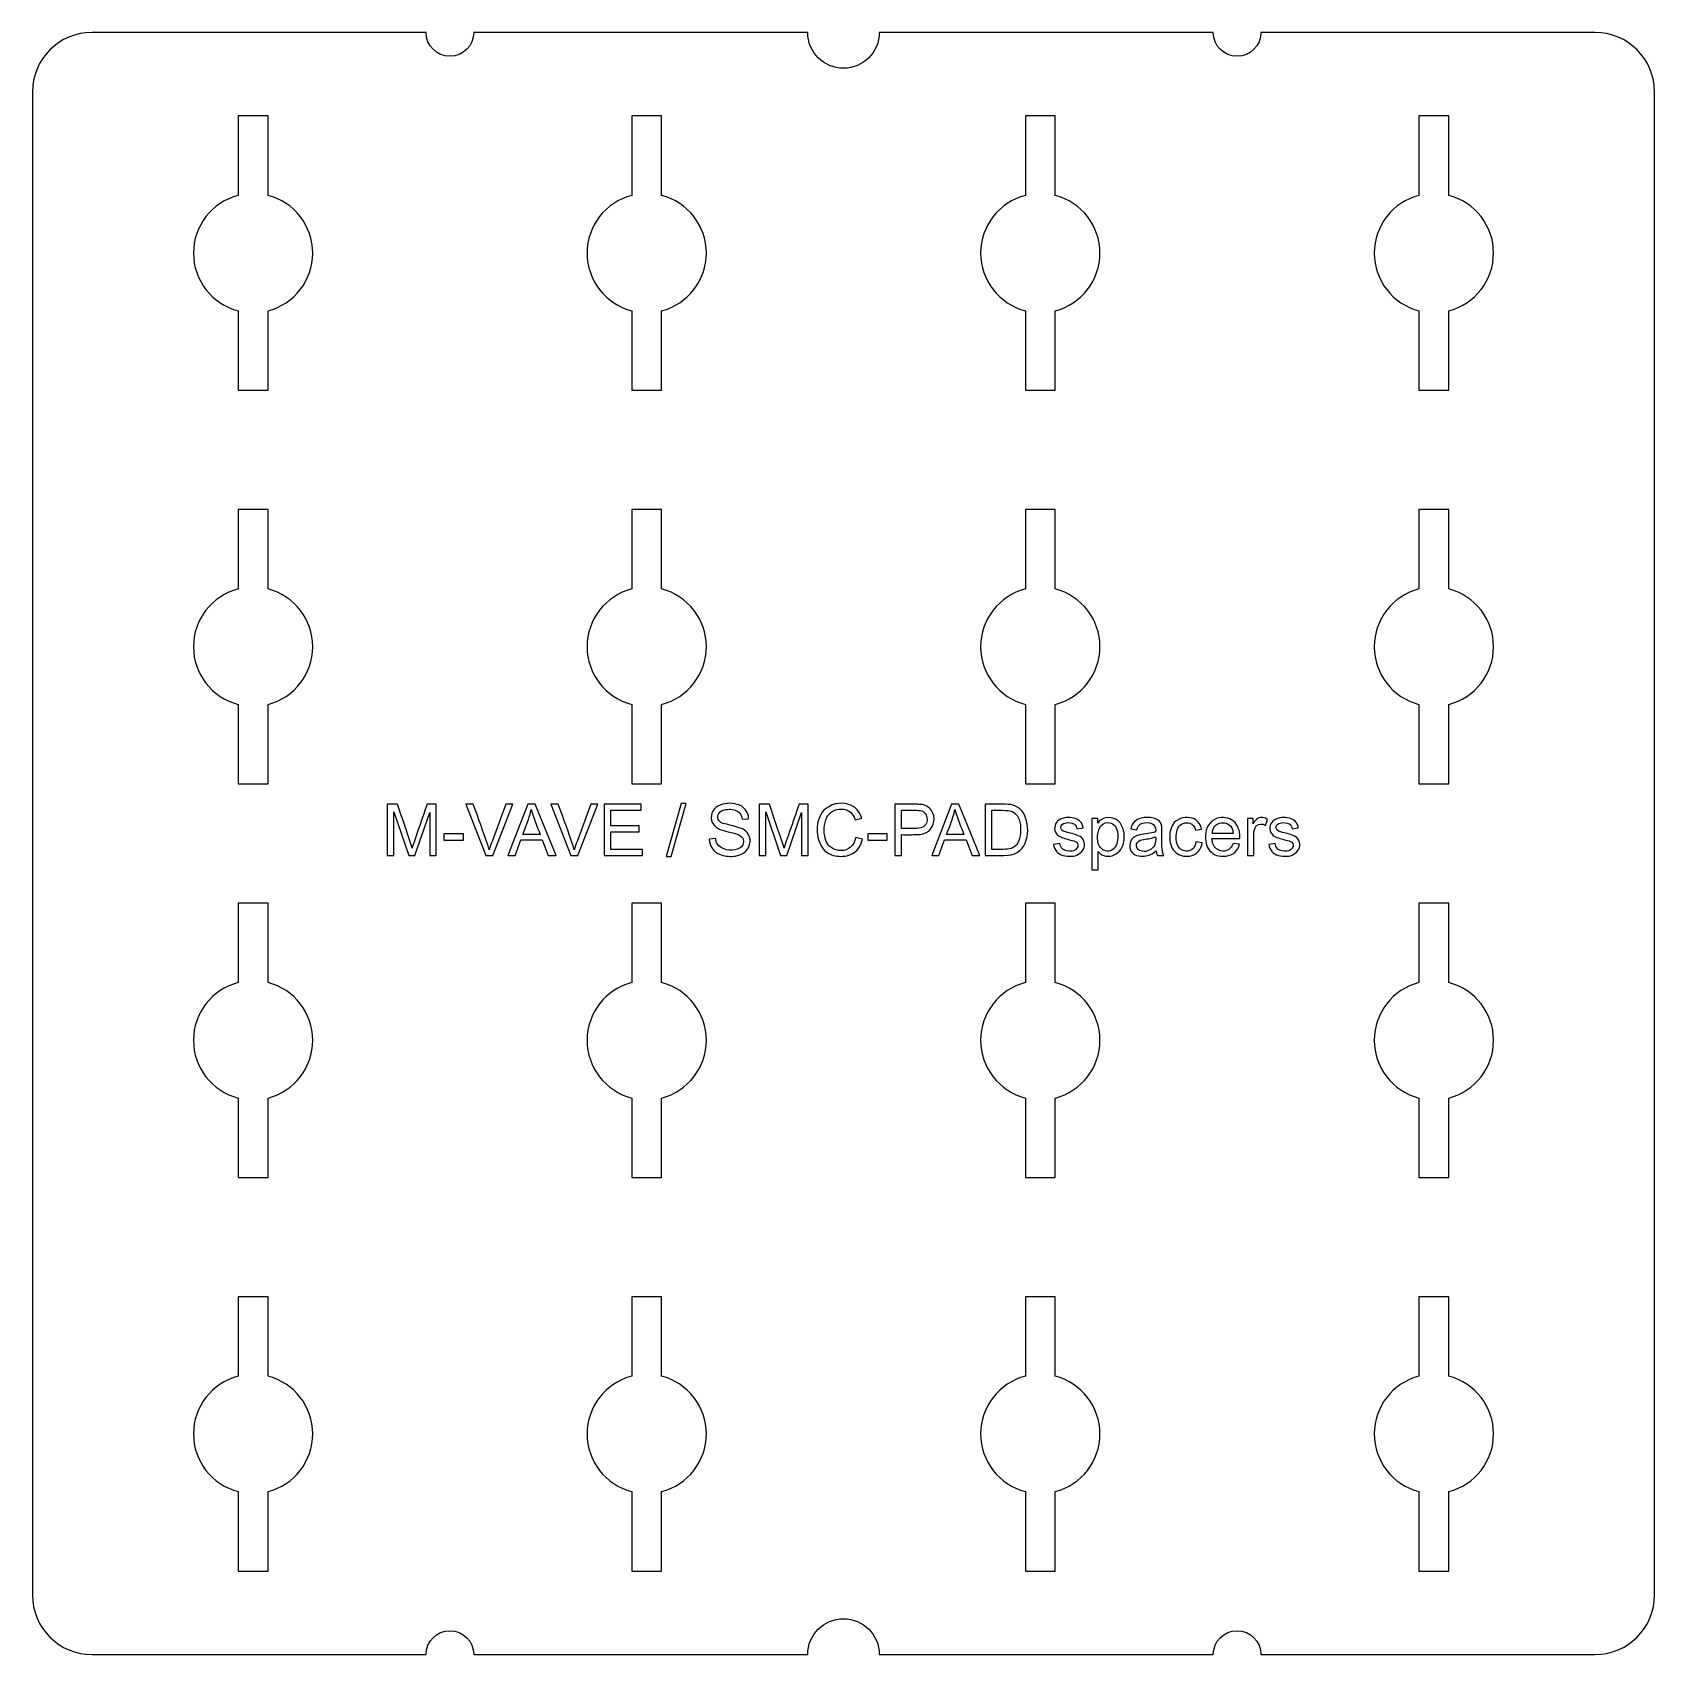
# Model space of a CAD drawing. Header units: millimetres. Extents: x 145 to 281, y 5 to 141.
import ezdxf

# ---------------------------------------------------------------- set-up
doc = ezdxf.new("R2010")
doc.units = ezdxf.units.MM
for name, color, linetype in [('Layer_0', 7, 'CONTINUOUS'), ('Layer_1', 5, 'CONTINUOUS'), ('Layer_2', 1, 'CONTINUOUS')]:
    doc.layers.add(name, color=color, linetype=linetype)

msp = doc.modelspace()

# ---------------------------------------------------------------- linework, layer by layer
at = {"layer": 'Layer_0', "color": 7}
for points in [[(164.75, 117.65878, 0.34199861), (168.5, 122.50001, 0.34199861), (164.75, 127.34124), (164.75, 134), (162.25, 134), (162.25, 127.34124, 0.34199861), (158.5, 122.50001, 0.34199861), (162.25, 117.65878), (162.25, 111.00001), (164.75, 111.00001)], [(197.75, 117.65877, 0.34199861), (201.5, 122.5, 0.34199861), (197.75, 127.34123), (197.75, 134), (195.25, 134), (195.25, 127.34123, 0.34199861), (191.5, 122.5, 0.34199861), (195.25, 117.65877), (195.25, 111), (197.75, 111)], [(230.75, 117.65877, 0.34199861), (234.5, 122.5, 0.34199861), (230.75, 127.34123), (230.75, 134), (228.25, 134), (228.25, 127.34123, 0.34199861), (224.5, 122.5, 0.34199861), (228.25, 117.65877), (228.25, 111), (230.75, 111)], [(263.75, 117.65877, 0.34199866), (267.5, 122.5, 0.34199866), (263.75, 127.34123), (263.75, 134), (261.25, 134), (261.25, 127.34123, 0.34199878), (257.5, 122.5, 0.34199878), (261.25, 117.65877), (261.25, 111), (263.75, 111)], [(164.75, 84.658775, 0.34199882), (168.5, 89.5, 0.34199882), (164.75, 94.341232), (164.75, 101.00001), (162.25, 101.00001), (162.25, 94.341232, 0.34199882), (158.5, 89.5, 0.34199882), (162.25, 84.658775), (162.25, 78), (164.75, 78)], [(197.75, 84.658775, 0.34199882), (201.5, 89.5, 0.34199882), (197.75, 94.341232), (197.75, 101), (195.25, 101), (195.25, 94.341232, 0.34199882), (191.5, 89.5, 0.34199882), (195.25, 84.658775), (195.25, 78), (197.75, 78)], [(230.75, 84.658775, 0.34199894), (234.5, 89.5, 0.34199894), (230.75, 94.341232), (230.75, 101), (228.25, 101), (228.25, 94.341232, 0.34199894), (224.5, 89.5, 0.34199894), (228.25, 84.658775), (228.25, 78), (230.75, 78)], [(263.75, 84.658768, 0.34199906), (267.5, 89.5, 0.34199906), (263.75, 94.341232), (263.75, 101), (261.25, 101), (261.25, 94.341232, 0.34199894), (257.5, 89.5, 0.34199894), (261.25, 84.658768), (261.25, 78), (263.75, 78)], [(164.75, 51.658775, 0.34199883), (168.5, 56.500004, 0.34199883), (164.75, 61.341232), (164.75, 68.000008), (162.25, 68.000008), (162.25, 61.341232, 0.34199883), (158.5, 56.500008, 0.34199872), (162.25, 51.658775), (162.25, 45.000004), (164.75, 45.000004)], [(197.75, 51.658775, 0.34199883), (201.5, 56.500004, 0.34199883), (197.75, 61.341232), (197.75, 68), (195.25, 68), (195.25, 61.341232, 0.34199883), (191.5, 56.500004, 0.34199872), (195.25, 51.658775), (195.25, 45.000004), (197.75, 45.000004)], [(230.75, 51.658772, 0.34199872), (234.5, 56.5, 0.34199872), (230.75, 61.341232), (230.75, 68), (228.25, 68), (228.25, 61.341232, 0.34199872), (224.5, 56.5, 0.3419986), (228.25, 51.658772), (228.25, 45), (230.75, 45)], [(263.75, 51.658772, 0.34199872), (267.5, 56.5, 0.34199877), (263.75, 61.341228), (263.75, 68), (261.25, 68), (261.25, 61.341228, 0.34199872), (257.5, 56.5, 0.3419986), (261.25, 51.658772), (261.25, 45), (263.75, 45)], [(164.75, 18.658777, 0.34199883), (168.5, 23.500004, 0.34199872), (164.75, 28.341234), (164.75, 35.000004), (162.25, 35.000004), (162.25, 28.341234, 0.34199872), (158.5, 23.500004, 0.34199883), (162.25, 18.658777), (162.25, 12.000006), (164.75, 12.000006)], [(197.75, 18.658775, 0.34199883), (201.5, 23.500004, 0.34199872), (197.75, 28.341232), (197.75, 35.000004), (195.25, 35.000004), (195.25, 28.341232, 0.34199872), (191.5, 23.500004, 0.34199883), (195.25, 18.658775), (195.25, 12.000004), (197.75, 12.000004)], [(230.75, 18.658773, 0.34199872), (234.5, 23.500002, 0.3419986), (230.75, 28.341232), (230.75, 35.000004), (228.25, 35.000004), (228.25, 28.341232, 0.3419986), (224.5, 23.500002, 0.34199872), (228.25, 18.658773), (228.25, 12.000002), (230.75, 12.000002)], [(263.75, 18.658772, 0.34199872), (267.5, 23.5, 0.3419986), (263.75, 28.34123), (263.75, 35), (261.25, 35), (261.25, 28.34123, 0.3419986), (257.5, 23.5, 0.34199872), (261.25, 18.658772), (261.25, 12), (263.75, 12)]]:
    msp.add_lwpolyline(points, format="xyb", close=True, dxfattribs=at)
at = {"layer": 'Layer_1', "color": 5}
for points in [[(175.29893, 75.65316), (176.54379, 71.99691), (177.05759, 71.99691), (178.3083, 75.591637), (178.3083, 71.99691), (178.85733, 71.99691), (178.85733, 76.291832), (178.09103, 76.291832, 0.0053968487), (176.87311, 72.745934), (176.83151, 72.615074), (176.74783, 72.879234, 0.0032071457), (175.60721, 76.291832), (174.74991, 76.291832), (174.74991, 71.99691), (175.29893, 71.99691)], [(185.27827, 76.291832), (184.69695, 76.291832), (183.53432, 73.171715, 0.021336492), (183.30237, 72.46859), (183.2001, 72.808434, 0.0079005069), (181.9577, 76.291832), (181.34114, 76.291832), (183.00877, 71.99691), (183.59303, 71.99691)], [(192.40678, 76.291832), (191.82547, 76.291832), (190.66283, 73.171715, 0.021339833), (190.43088, 72.46859), (190.32861, 72.808434, 0.0078957058), (189.08621, 76.291832), (188.46967, 76.291832), (190.13728, 71.99691), (190.72154, 71.99691)], [(203.80565, 71.93441, 0.055255653), (204.22061, 72.018394, 0.37600207), (205.16109, 73.377769, 0.26965554), (204.43835, 74.258629, 0.027908924), (203.03937, 74.649254), (202.92389, 74.68734, -0.204081), (202.55618, 74.920837, -0.2046187), (202.4742, 75.347984, -0.27965471), (203.00218, 75.816734, -0.16045285), (204.05717, 75.74691, -0.26455285), (204.49707, 75.040855), (205.04317, 75.081871, 0.34257871), (204.07968, 76.278648, 0.19035698), (202.46881, 76.137047, 0.38103808), (201.99564, 74.769859, 0.21755159), (202.84755, 74.117027, 0.0098992932), (203.8399, 73.855309), (204.00529, 73.807945, -0.19755654), (204.55727, 73.43734, -0.37648863), (204.34782, 72.644859, -0.31880969), (202.54025, 72.796715, -0.15926183), (202.28336, 73.423668), (201.74608, 73.376793, 0.30011166), (202.60191, 72.09359, 0.11436388)], [(206.48178, 75.65316), (207.72664, 71.99691), (208.24042, 71.99691), (209.49115, 75.591637), (209.49115, 71.99691), (210.04018, 71.99691), (210.04018, 76.291832), (209.27388, 76.291832, 0.0053895611), (208.05595, 72.745934), (208.01436, 72.615074), (207.93068, 72.879234, 0.0032028215), (206.79005, 76.291832), (205.93275, 76.291832), (205.93275, 71.99691), (206.48178, 71.99691)], [(213.14104, 71.946617, 0.27704807), (214.49207, 73.030113), (214.59972, 73.359215), (214.03014, 73.502769), (213.95821, 73.248375, -0.37523543), (212.57733, 72.422691, -0.32620711), (211.47194, 73.435875, -0.17036304), (211.59673, 75.194176, -0.2932375), (212.81465, 75.878746, -0.32448232), (213.88237, 75.200523), (213.96555, 74.982262), (214.52632, 75.114098, 0.26294833), (213.42093, 76.283043, 0.26944137), (211.36282, 75.786461, 0.19565561), (210.79471, 74.176598, 0.16475302), (211.30165, 72.552574, 0.20511737), (212.48582, 71.941246, 0.061964722)], [(217.87332, 73.743004, 0.013333638), (219.19695, 73.748863, 0.15127459), (220.1438, 74.033531, 0.36078586), (220.38797, 75.761559, 0.2393349), (219.45628, 76.268883, 0.025728469), (218.92732, 76.291832), (217.30374, 76.291832), (217.30374, 71.99691), (217.87332, 71.99691)], [(226.79962, 72.014977, 0.33743444), (228.3224, 73.300621, 0.17753543), (228.17316, 75.402184, 0.27829898), (226.80402, 76.276695, 0.017728095), (224.87852, 76.291832), (224.87852, 71.99691), (226.43164, 71.99691)], [(186.11209, 73.760582), (186.58478, 75.020348, 0.03849758), (186.81671, 75.84066), (186.87299, 75.654137, 0.014567476), (187.57126, 73.760582)], [(217.87332, 74.24984), (217.87332, 75.784996, -0.021040412), (219.30118, 75.775719, -0.38864645), (219.99356, 75.161949, -0.32906922), (219.63391, 74.365074, -0.10619491), (218.98604, 74.24984)], [(221.63722, 73.760582, 0.022066611), (222.24301, 75.429039), (222.34184, 75.84066), (222.39861, 75.654137, 0.014550969), (223.09639, 73.760582)], [(225.44809, 72.503746), (225.44809, 75.784996, -0.01136076), (226.58871, 75.779625, -0.33820748), (227.72493, 75.012047, -0.16826502), (227.67453, 73.186852, -0.29695526), (226.74677, 72.523277, -0.026872487)], [(232.12398, 71.93441, 0.26942747), (233.11536, 72.532555, 0.39653918), (232.83252, 73.585777, 0.052021161), (231.77069, 73.93148), (231.53728, 73.998863, -0.35059801), (231.2114, 74.34359, -0.35647338), (231.57495, 74.714684, -0.20932473), (232.36375, 74.610191, -0.19637087), (232.56779, 74.235191), (233.08453, 74.305504, 0.34253732), (232.34859, 75.11898, 0.20521842), (231.05579, 74.961754, 0.35517197), (230.76561, 73.961754, 0.21919332), (231.29164, 73.512535, 0.016723987), (232.31384, 73.216148), (232.42883, 73.174156, -0.40058809), (232.64806, 72.759117, -0.32406039), (232.11273, 72.369469, -0.20591983), (231.3802, 72.527184, -0.19170796), (231.13506, 73.007652), (230.61246, 72.925621, 0.31355155), (231.41005, 71.989586, 0.081450189)], [(234.35873, 72.319176), (234.51239, 72.163902, 0.32714026), (235.86635, 72.130211, 0.2331238), (236.52646, 73.343102, 0.18804918), (236.18881, 74.726402, 0.38167371), (234.59215, 74.993004, 0.078425692), (234.31177, 74.703941), (234.31177, 75.108238), (233.83026, 75.108238), (233.83026, 70.804527), (234.35873, 70.804527)], [(238.21414, 71.932945, 0.16484129), (239.20895, 72.380699), (239.24712, 72.174644), (239.31464, 71.99691), (239.86661, 71.99691), (239.78342, 72.179527, -0.082347552), (239.7012, 72.966637, -0.0029291773), (239.69925, 74.003746), (239.69778, 74.165855, 0.22198599), (239.44138, 74.916832, 0.17581231), (238.49257, 75.178551, 0.18437806), (237.40773, 74.850914, 0.15328135), (237.08624, 74.220543), (237.60297, 74.15023), (237.65141, 74.303062, -0.33183792), (238.24203, 74.733727, -0.20796571), (239.01811, 74.563316, -0.21330142), (239.1649, 73.971519, -0.035859398), (237.8403, 73.731285), (237.75272, 73.710777, 0.28312821), (237.02116, 73.035973, 0.40858326), (237.60689, 71.989098, 0.090728588)], [(242.02061, 71.945641, 0.33881507), (243.07266, 73.069176), (242.55301, 73.136559), (242.51581, 72.9515, -0.2033786), (242.17281, 72.466522, -0.2028599), (241.58463, 72.377769, -0.2964004), (240.96025, 73.014, -0.16170302), (241.0405, 74.295738, -0.36628009), (242.04312, 74.705406, -0.26828793), (242.50897, 74.115074), (243.02277, 74.194176, 0.29102697), (242.23984, 75.114586, 0.27864008), (240.73515, 74.753258, 0.18109479), (240.3569, 73.540855, 0.19210848), (240.74593, 72.344078, 0.24817498)], [(245.0936, 71.943199, 0.32084852), (246.20534, 72.93148), (245.65926, 72.998863), (245.59369, 72.843102, -0.19883031), (245.12262, 72.404854, -0.19846016), (244.479, 72.428062, -0.25635007), (243.9241, 73.176598), (243.89474, 73.417809), (246.22002, 73.417809, 0.20607855), (245.8266, 74.753746, 0.25934217), (244.4971, 75.151207, 0.33118816), (243.3741, 73.896812, 0.1658899), (243.57423, 72.578453, 0.27572913), (244.83424, 71.926598)], [(247.39146, 73.625816), (247.39685, 73.789391, -0.16898185), (247.61215, 74.472496, -0.36103126), (248.37502, 74.519371), (248.55704, 75.008629, 0.26513596), (247.75357, 75.11898, 0.14880597), (247.33862, 74.636559), (247.33862, 75.108238), (246.86299, 75.108238), (246.86299, 71.99691), (247.39146, 71.99691)], [(250.17134, 71.93441, 0.26942913), (251.16272, 72.532555, 0.39654062), (250.87988, 73.585777, 0.052021539), (249.81804, 73.93148), (249.58463, 73.998863, -0.35059978), (249.25874, 74.34359, -0.35647305), (249.62231, 74.714684, -0.20932304), (250.4111, 74.610191, -0.19637583), (250.61516, 74.235191), (251.13188, 74.305504, 0.34253553), (250.39594, 75.11898, 0.20521875), (249.10313, 74.961754, 0.35517415), (248.81296, 73.961754, 0.21919234), (249.33899, 73.512535, 0.016726498), (250.36119, 73.216148), (250.47618, 73.174156, -0.40058082), (250.6954, 72.759117, -0.32406548), (250.16008, 72.369469, -0.20592792), (249.42755, 72.527184, -0.19171061), (249.1824, 73.007652), (248.65981, 72.925621, 0.31354805), (249.45741, 71.989586, 0.081450485)], [(234.97578, 72.378258), (234.82213, 72.431969, -0.2638095), (234.32399, 73.254234, -0.13847781), (234.45514, 74.27523, -0.28736036), (235.16612, 74.765465, -0.34394347), (235.93584, 74.098961, -0.16218737), (235.85559, 72.8265, -0.35224104)], [(238.04239, 72.348473), (237.91614, 72.37484, -0.20335375), (237.62125, 72.597054, -0.20384764), (237.57753, 72.963219, -0.28129144), (238.0238, 73.30941, -0.019478685), (238.57135, 73.402184), (238.80525, 73.450035, 0.040195212), (239.1649, 73.558434, -0.11537088), (239.07976, 72.83773, -0.31822045)], [(243.9241, 73.851402), (243.95102, 74.044762, -0.36502606), (244.81076, 74.744957, -0.380788), (245.63968, 74.035484), (245.66513, 73.851402)]]:
    msp.add_lwpolyline(points, format="xyb", close=True, dxfattribs=at)
for points in [[(185.94766, 73.297691), (187.74742, 73.297691), (188.24947, 71.99691), (188.89832, 71.99691), (187.13673, 76.291832), (186.52312, 76.291832), (184.87018, 71.99691), (185.47498, 71.99691)], [(196.14133, 72.503746), (193.49896, 72.503746), (193.49896, 73.96566), (195.88004, 73.96566), (195.88004, 74.469566), (193.49896, 74.469566), (193.49896, 75.784996), (196.0415, 75.784996), (196.0415, 76.291832), (192.92938, 76.291832), (192.92938, 71.99691), (196.14133, 71.99691)], [(199.8054, 76.365074), (199.38263, 76.365074), (198.13484, 71.923668), (198.56056, 71.923668)], [(221.47281, 73.297691), (223.27255, 73.297691), (223.7746, 71.99691), (224.42345, 71.99691), (222.66187, 76.291832), (222.04825, 76.291832), (220.39531, 71.99691), (221.00011, 71.99691)], [(181.12682, 73.816246), (179.50323, 73.816246), (179.50323, 73.285973), (181.12682, 73.285973)], [(216.65195, 73.816246), (215.02837, 73.816246), (215.02837, 73.285973), (216.65195, 73.285973)]]:
    msp.add_lwpolyline(points, close=True, dxfattribs=at)
at = {"layer": 'Layer_2', "color": 1}
msp.add_lwpolyline([(276, 141), (248, 141, -0.41421356), (246, 139, -0.41421356), (244, 141), (216, 141, -0.41421356), (213, 138, -0.41421356), (210, 141), (182, 141, -0.41421356), (180, 139, -0.41421356), (178, 141), (150, 141, 0.41421356), (145, 136), (145, 10.000006, 0.41421356), (150, 5.000006), (178, 5.000004, -0.41421356), (180, 7.000004, -0.41421356), (182, 5.000004), (210, 5.000004, -0.41421356), (213, 8.000002, -0.41421356), (216, 5.000002), (244, 5.000002, -0.41421356), (246, 7.000002, -0.41421356), (248, 5.000002), (276, 5, 0.41421356), (281, 10), (281, 136, 0.41421346)], format="xyb", close=True, dxfattribs=at)

doc.saveas('drawing.dxf')
